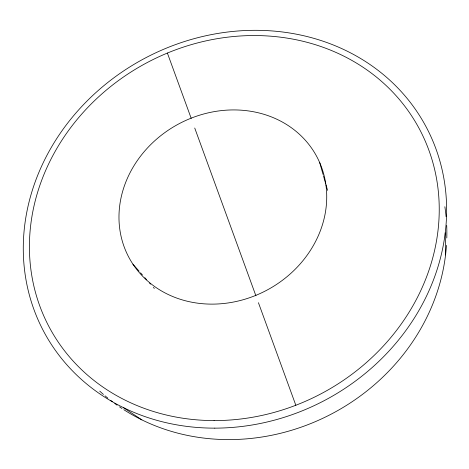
<?xml version="1.0" encoding="UTF-8"?>
<svg xmlns="http://www.w3.org/2000/svg" width="469" height="469" viewBox="0 0 469 469"><rect width="100%" height="100%" fill="white"/><g stroke="black" fill="none" stroke-linecap="round" stroke-linejoin="round"><path stroke-width="0.7" d="M123.406 407.608L141.878 419.878M132.926 264.17L139.111 271.188M140.536 272.806L142.435 274.963M144.815 277.666L146.715 279.823M149.57 283.059L150.52 284.138M153.375 287.38L154.324 288.458M167.386 53.056L191.217 118.405M194.729 128.031L255.916 295.822M258.425 302.693L295.828 405.251M319.729 162.696A106.615 94.087 -28.6 0 1 206.87 304.006A106.615 94.087 -28.6 0 1 141.955 154.365A106.615 94.087 -28.6 0 1 319.729 162.696L323.065 174.456M323.458 175.84L325.609 183.449M326.002 184.833L327.573 190.367M445.239 232.829L445.55 254.972M444.864 206.741A205.252 185.402 -28.6 0 1 446.095 216.725M446.693 225.448A205.252 185.402 -28.6 0 1 446.799 237.976M446.453 245.375A205.252 185.402 -28.6 0 1 329.103 415.212A205.252 185.402 -28.6 0 1 123.828 409.707M121.975 408.499A205.252 185.402 -28.6 0 1 119.531 406.858M117.121 405.181A205.252 185.402 -28.6 0 1 114.747 403.475M112.408 401.728A205.252 185.402 -28.6 0 1 110.678 400.397M107.847 398.146A205.252 185.402 -28.6 0 1 105.079 395.848M103.45 394.447A205.252 185.402 -28.6 0 1 99.739 391.128M214.79 428.138A216.854 193.263 -28.6 0 0 427.523 129.544A216.854 193.263 -28.6 0 0 62.553 129.989A216.854 193.263 -28.6 0 0 214.79 428.138M214.069 420.587A209.936 187.031 -28.6 0 0 421.045 132.141A209.936 187.031 -28.6 0 0 67.864 131.472A209.936 187.031 -28.6 0 0 214.069 420.587"/></g></svg>
